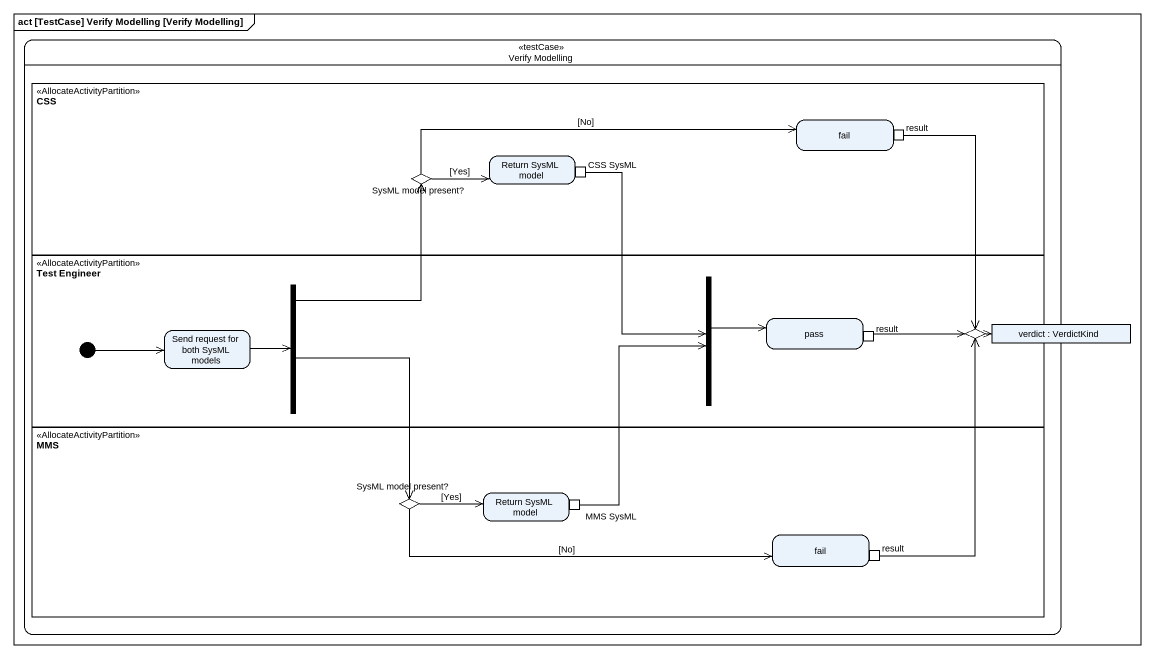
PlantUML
@startuml
mainframe act [TestCase] Verify Modelling [Verify Modelling]
hide empty description
state "Verify Modelling" as Verify_Modelling <<testCase>> {
  state CSS <<AllocateActivityPartition>> {
    state fail {
      state result <<outputPin>>
    }
    state "Return SysML model" as Return_SysML_model {
      state "CSS SysML" as CSS_SysML <<outputPin>>
    }
    state "SysML model present?" as SysML_model_present <<choice>>
  }
  state "Test Engineer" as Test_Engineer <<AllocateActivityPartition>> {
    state fork1 <<fork>>
    state fork2 <<join>>
    state pass {
      state "result" as result_2 <<outputPin>>
    }
    state "Send request for both SysML models" as Send_request_for_both_SysML
    state choice1 <<choice>>
    [*] -right-> Send_request_for_both_SysML
  }
  state "verdict : VerdictKind" as verdict <<object>>
  state MMS <<AllocateActivityPartition>> {
    state "SysML model present?" as SysML_model_present_2 <<choice>>
    state "Return SysML model" as Return_SysML_model_2 {
      state "MMS SysML" as MMS_SysML <<outputPin>>
    }
    state "fail" as fail_2 {
      state "result" as result_3 <<outputPin>>
    }
  }
}
result --> choice1
CSS_SysML --> fork2
SysML_model_present -right-> fail : [No]
SysML_model_present -right-> Return_SysML_model : [Yes]
fork1 -up-> SysML_model_present
fork1 --> SysML_model_present_2
fork2 -right-> pass
Send_request_for_both_SysML -right-> fork1
result_2 -right-> choice1
choice1 -right-> verdict
SysML_model_present_2 -right-> Return_SysML_model_2 : [Yes]
SysML_model_present_2 -right-> fail_2 : [No]
MMS_SysML -up-> fork2
result_3 -up-> choice1
@enduml
